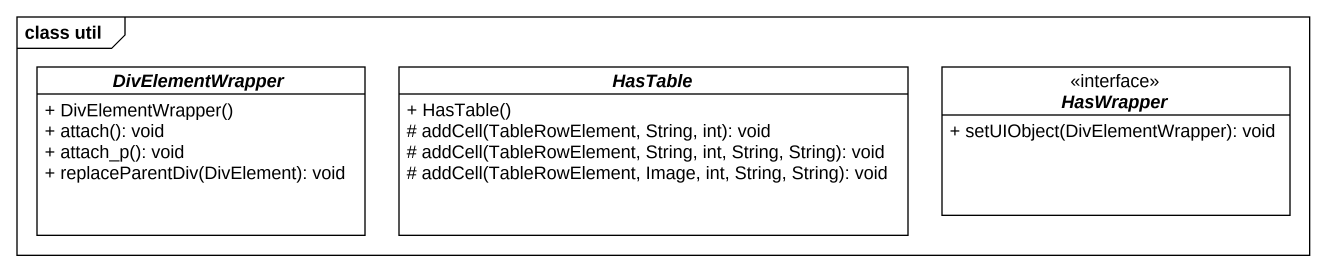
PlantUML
@startuml
mainframe class util
hide circle
hide empty members
skinparam classAttributeIconSize 0
abstract class DivElementWrapper {
  + DivElementWrapper()
  + attach(): void
  + attach_p(): void
  + replaceParentDiv(DivElement): void
}
abstract class HasTable {
  + HasTable()
  # addCell(TableRowElement, String, int): void
  # addCell(TableRowElement, String, int, String, String): void
  # addCell(TableRowElement, Image, int, String, String): void
}
interface HasWrapper <<interface>> {
  + setUIObject(DivElementWrapper): void
}
@enduml
